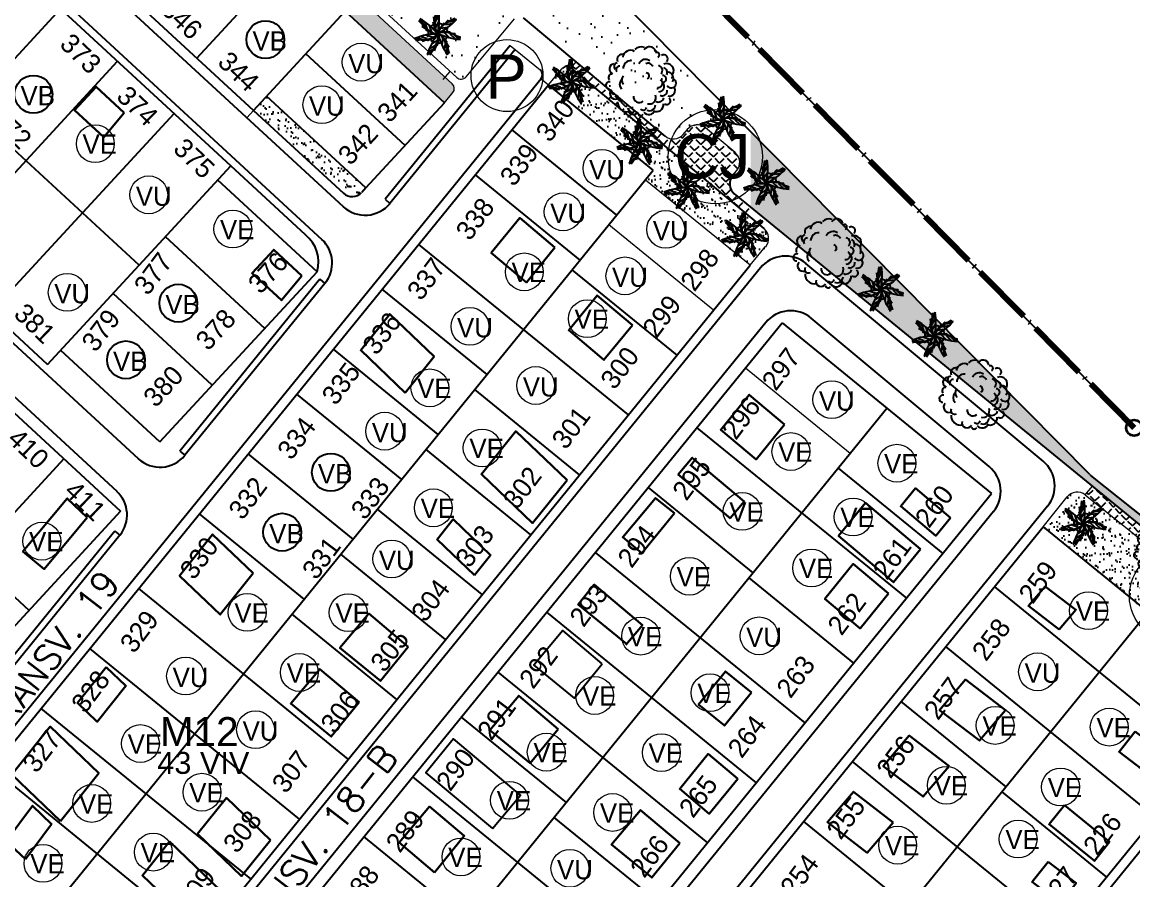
# Model space of a CAD drawing. Extents: x 472704 to 474638, y 1059265 to 1060325.
# Drawn here: x 473886.7 to 474059.4, y 1059982.8 to 1060116.1 of the extents above; entities that cross this region are included whole.
import ezdxf

# ---------------------------------------------------------------- set-up
doc = ezdxf.new("R2010")
doc.units = 0
doc.header["$LTSCALE"] = 0.4
doc.header["$MEASUREMENT"] = 0
doc.linetypes.add('ACAD_ISO04W100', pattern=[30.5, 24, -3, 0.5, -3])
doc.layers.get('0').update_dxf_attribs({"linetype": 'CONTINUOUS', "lineweight": 25})
for name, color, linetype, lineweight in [('1', 5, 'ACAD_ISO04W100', 80), ('ARBOLES', 114, 'CONTINUOUS', 25), ('AREAS VERDAS', 72, 'CONTINUOUS', 25), ('AREAS VERDES', 2, 'CONTINUOUS', 20), ('CALLES', 140, 'CONTINUOUS', 40), ('CASA', 31, 'CONTINUOUS', 30), ('TEXTO-COOR', 3, 'CONTINUOUS', 35)]:
    doc.layers.add(name, color=color, linetype=linetype, lineweight=lineweight)
for name, color, linetype in [('BIFAMILIARES', 6, 'CONTINUOUS'), ('CASASDURAS', 1, 'CONTINUOUS'), ('Dura', 1, 'CONTINUOUS'), ('MANZANAS', 5, 'CONTINUOUS'), ('NumeroPropu', 6, 'CONTINUOUS'), ('PARCELASPEOPUESTAS', 3, 'CONTINUOUS'), ('PISOS', 8, 'CONTINUOUS'), ('TipoVivienda', 7, 'CONTINUOUS'), ('TOPONIMIA', 1, 'CONTINUOUS'), ('UNIFAMILIAR', 5, 'CONTINUOUS'), ('VEGETACION', 3, 'CONTINUOUS'), ('VIAPROPUESTA', 7, 'CONTINUOUS')]:
    doc.layers.add(name, color=color, linetype=linetype)
doc.styles.add('ARIAL', font='arial.ttf')
doc.styles.add('Numeros Parcelas', font='', dxfattribs={"height": 3})
doc.styles.get("Standard").update_dxf_attribs({"font": 'romans.shx'})
doc.styles.add('TipoVivienda', font='', dxfattribs={"height": 3})
doc.styles.get('Numeros Parcelas').set_extended_font_data('AvantGarde Bk BT')
doc.styles.get('TipoVivienda').set_extended_font_data('AvantGarde Bk BT')
pattern_1 = [(37.5, (0, 0), (-0.0629933581, 1.926823769), [0, -1.52, 0, -1.7, 0, -1.625]), (7.5, (0, 0), (1.769776705, 2.822146065), [0, -0.82, 0, -1.37, 0, -0.525]), (327.5, (-1.23, 0), (3.1141418618, 0.0056590535), [0, -0.5, 0, -1.8, 0, -2.35]), (317.5, (-1.23, 0), (3.0061266046, 0.877675565), [0, -0.25, 0, -1.18, 0, -1.35])]
pattern_2 = [(37.5, (0, 0), (-0.0629933581, 1.926823769), [0, -1.52, 0, -1.7, 0, -1.625]), (7.5, (0, 0), (1.769776705, 2.822146065), [0, -0.82, 0, -1.37, 0, -0.525]), (327.5, (-1.23, 0), (3.1141418618, 0.0056590535), [0, -0.5, 0, -1.8, 0, -2.35]), (317.5, (-1.23, 0), (3.0061266046, 0.877675565), [0, -0.25, 0, -1.18, 0, -1.35])]
pattern_3 = [(45, (0, 0), (-0.9722718241, 0.9722718241), [1, -0.375]), (135, (0, 0), (-0.9722718241, -0.9722718241), [1, -0.375])]

# ---------------------------------------------------------------- blocks, each defined once
blk = doc.blocks.new('MATA-9-P')
for centre, radius, start, end in [((-0.3, 0.299), 0.0535, 48.8801, 178.3128), ((-0.19, 0.376), 0.0779, 58.9861, 207.9131), ((-0.139, 0.323), 0.0515, 43.6906, 176.2128), ((-0.13, 0.377), 0.0539, 58.2998, 186.1253), ((-0.012, 0.408), 0.0807, 41.611, 159.9786), ((0.003, 0.224), 0.12, 48.7668, 139.8869), ((0.095, 0.352), 0.117, 19.5363, 133.8929), ((0.242, 0.281), 0.13, 29.735, 97.237), ((-0.411, 0.085), 0.081, 97.9827, 246.8545), ((-0.404, 0.239), 0.0523, 33.6973, 233.0937), ((-0.196, 0.089), 0.103, 98.24, 184.0926), ((-0.14, 0.127), 0.0914, 100.2196, 184.2046), ((0.185, 0.11), 0.112, 15.4857, 115.7101), ((0.362, 0.237), 0.0901, 334.1349, 112.582), ((0.428, 0.142), 0.0366, 250.6341, 87.6124), ((-0.382, -0.007), 0.0536, 111.1669, 263.9023), ((0.107, 0.003), 0.0451, 255.8278, 48.4085), ((0.2, 0.072), 0.076, 342.5759, 76.3443), ((0.292, -0.041), 0.0714, 276.1226, 39.2521), ((0.473, 0.036), 0.0582, 274.1634, 85.8366), ((-0.357, -0.122), 0.141, 138.2834, 242.854), ((-0.166, -0.175), 0.0856, 132.6578, 272.2174), ((0.272, -0.186), 0.05, 238.608, 55.1957), ((0.317, -0.105), 0.0811, 297.613, 27.6641), ((0.322, -0.221), 0.0971, 289.6179, 40.7476), ((0.391, -0.129), 0.106, 291.1232, 72.7112), ((-0.352, -0.264), 0.075, 125.1074, 295.1356), ((-0.214, -0.323), 0.051, 182.3708, 306.9054), ((-0.057, -0.275), 0.0967, 215.7229, 341.5126), ((0.154, -0.231), 0.0853, 233.2048, 357.4631), ((0.179, -0.196), 0.0627, 218.0415, 17.9882), ((0.328, -0.318), 0.07, 169.6683, 15.8268), ((-0.301, -0.371), 0.0414, 161.5063, 291.7296), ((-0.165, -0.395), 0.0934, 176.9949, 302.2491), ((-0.123, -0.359), 0.0889, 204.4539, 320.9009), ((-0.041, -0.424), 0.105, 204.1955, 327.7789), ((0.059, -0.34), 0.0902, 208.4156, 303.6457), ((0.113, -0.48), 0.0521, 187.204, 14.3246), ((0.155, -0.32), 0.0734, 205.1869, 329.0229), ((0.24, -0.387), 0.0807, 210.7968, 2.6678)]:
    blk.add_arc(centre, radius, start, end)
blk = doc.blocks.new('ARBOL-1')
at = {"layer": 'ARBOLES', "linetype": 'Continuous', "xscale": 5, "yscale": 5, "zscale": 5}
blk.add_blockref('MATA-9-P', (0.503, -0.066), dxfattribs=at)
blk = doc.blocks.new('PALME01')
at = {"layer": 'VEGETACION'}
for p, q in [((-0.32, 2.46), (-0.14, 3.51)), ((-2.17, 1.26), (-2.88, 2.05)), ((-2.88, 2.05), (-2.68, 2)), ((-2.16, 1.22), (-2.44, 2.16)), ((-1.65, 0.81), (-1.96, 1.83)), ((-0.45, 0.84), (-0.66, 1.78)), ((-0.66, 1.78), (-0.48, 1.69)), ((-0.48, 1.69), (-0.56, 2.58)), ((-0.56, 2.58), (-0.32, 2.46)), ((-0.39, 0.81), (0.23, 1.75)), ((-0.34, 2.42), (0.22, 3.22)), ((-0.34, 1.77), (0.26, 2.65)), ((1.07, 1.4), (1.72, 2.02)), ((1.72, 2.02), (1.78, 1.75)), ((1.73, 1.74), (2.71, 1.81)), ((1.78, 1.75), (2.7, 2.27)), ((2.7, 2.27), (2.6, 2.09)), ((-2.42, 1.15), (-2.17, 1.26)), ((-1.67, 0.65), (-2.42, 1.15)), ((-1.86, 0.57), (-1.67, 0.65)), ((-0.99, 0.15), (-1.86, 0.57)), ((-0.93, 0.18), (-1.28, 1.25)), ((-1.16, 0.07), (-0.99, 0.15)), ((-0.01, -0.17), (-1.16, 0.07)), ((-0.08, -0.13), (-0.61, 0.92)), ((-0.61, 0.92), (-0.45, 0.84)), ((-0.1, -0.04), (0.39, 1.03)), ((-0.04, 0.03), (1.1, 0.31)), ((0.04, 0.02), (0.97, -0.69)), ((0.39, 1.03), (0.43, 0.85)), ((0.43, 0.85), (1.03, 1.6)), ((0.44, 0.78), (1.57, 0.88)), ((0.94, 0.12), (1.72, -0.7)), ((1.1, 0.31), (0.98, 0.17)), ((0.98, 0.17), (1.94, 0.16)), ((1.03, 1.6), (1.07, 1.4)), ((1.22, 1.34), (2.28, 1.42)), ((1.94, 0.16), (1.81, 0.01)), ((1.81, 0.01), (2.7, -0.12)), ((-3.46, -1), (-3.29, -0.88)), ((-2.4, -0.93), (-3.46, -1)), ((-2.35, -0.95), (-3.26, -0.58)), ((-1.72, -0.8), (-2.71, -0.42)), ((-1.61, -0.92), (-2.46, -1.2)), ((-0.77, -0.64), (-1.83, -0.24)), ((-0.79, -0.71), (-1.66, -1.12)), ((-1.66, -1.12), (-1.61, -0.92)), ((-0.03, -1.03), (-1.01, -1.6)), ((0.07, -0.13), (-0.83, -0.88)), ((-0.83, -0.88), (-0.79, -0.71)), ((0.01, -1.08), (-0.21, -2.01)), ((0.12, -1.22), (0.01, -1.08)), ((0.09, -0.05), (0.12, -1.22)), ((0.73, -0.69), (0.57, -1.81)), ((0.97, -0.69), (0.79, -0.69)), ((0.79, -0.69), (1.39, -1.44)), ((1.09, -1.57), (0.94, -2.63)), ((1.39, -1.44), (1.19, -1.44)), ((1.19, -1.44), (1.64, -2.21)), ((1.86, -0.15), (2.59, -0.93)), ((2.49, -0.3), (3.15, -1.02)), ((2.7, -0.12), (2.53, -0.32)), ((2.53, -0.32), (3.51, -0.73)), ((3.51, -0.73), (3.31, -0.76)), ((-0.78, -2.45), (-1.63, -2.93)), ((-0.82, -2.48), (-1.43, -3.35)), ((-0.5, -1.86), (-1.42, -2.4)), ((-0.65, -2.69), (-0.82, -2.48)), ((-0.33, -1.85), (-0.65, -2.69)), ((-0.21, -2.01), (-0.33, -1.85)), ((1.38, -2.16), (1.22, -3.13)), ((1.37, -2.21), (1.67, -3.23)), ((1.64, -2.21), (1.37, -2.21)), ((1.67, -3.23), (1.52, -3.09))]:
    blk.add_line(p, q, dxfattribs=at)
for centre, radius, start, end in [((3.35, 1.47), 3.79, 146.5126, 204.9769), ((-8.28, 2.34), 8.56, 343.2568, 8.2327), ((0.88, 3.52), 3.79, 197.9411, 256.4055), ((-7.05, -5.04), 8.56, 34.6853, 59.6613), ((-3.28, 7.91), 8.56, 291.8282, 316.8041), ((3.29, -1.73), 3.79, 95.084, 153.5483), ((0, 0), 1.53, 165.4304, 194.1231), ((0, 0), 1.53, 112.3411, 140.8959), ((0.75, -3.68), 3.79, 43.6554, 102.1198), ((4.18, 7.47), 8.56, 240.3996, 265.3756), ((-2.36, -2.91), 3.79, 352.2268, 50.6912), ((8.5, 1.36), 8.56, 188.971, 213.947), ((0, 0), 1.53, 58.7372, 86.9078), ((0, 0), 1.53, 6.2517, 34.072), ((-0.51, -8.67), 8.56, 86.1139, 111.0899), ((-2.25, 2.86), 3.79, 249.3697, 307.8341), ((-3.7, 0), 3.79, 300.7983, 359.2626), ((6.41, -5.83), 8.56, 137.5425, 162.5184), ((0, 0), 1.53, 216.742, 245.1681), ((0, 0), 1.53, 266.3653, 294.3399), ((0, 0), 1.53, 315.6716, 343.3932)]:
    blk.add_arc(centre, radius, start, end, dxfattribs=at)
blk = doc.blocks.new('PALMERA')
at = {"layer": 'AREAS VERDES'}
blk.add_blockref('PALME01', (-88.82, 0.82), dxfattribs=at)

msp = doc.modelspace()

# ---------------------------------------------------------------- hatches: boundary and pattern name
at = {"layer": 'AREAS VERDAS'}
h = msp.add_hatch(dxfattribs=at)
h.set_pattern_fill('AR-SAND', color=64, style=0)
h.set_pattern_definition(pattern_1)
h.paths.add_polyline_path([(473852.32, 1060200), (473845.73, 1060200), (473833.16, 1060186.38, 0.414214), (473833.22, 1060184.97), (473834.49, 1060183.79), (473848.74, 1060199.23), (473936.93, 1060117.85), (473952.36, 1060103.61), (473953.68, 1060105.18, 0.399592), (473953.59, 1060106.56)])
h.paths.add_polyline_path([(473879.03, 1060168.34), (473893.56, 1060168.34), (473893.56, 1060175.24), (473879.03, 1060175.24)], flags=25)
at = {"layer": 'AREAS VERDAS', "linetype": 'Continuous'}
h = msp.add_hatch(dxfattribs=at)
h.set_pattern_fill('AR-SAND', color=64, scale=3, style=0)
h.set_pattern_definition([(37.5, (0, 0), (-0.188980074, 5.780471307), [0, -4.56, 0, -5.1, 0, -4.875]), (7.5, (0, 0), (5.309330116, 8.466438196), [0, -2.46, 0, -4.11, 0, -1.575]), (327.5, (-3.69, 0), (9.342425585, 0.01697716), [0, -1.5, 0, -5.4, 0, -7.05]), (317.5, (-3.69, 0), (9.018379814, 2.633026695), [0, -0.75, 0, -3.54, 0, -4.05])])
h.paths.add_polyline_path([(473936.52, 1060163.7, -0.046849), (473934.95, 1060164.02, -0.088323), (473934.67, 1060163.57), (473934.98, 1060163.2), (473934.77, 1060163.2), (473935.26, 1060162.44), (473934.99, 1060162.44), (473935.32, 1060161.43), (473935.07, 1060161.64, -0.001911), (473935.07, 1060161.61, -0.025317), (473935.05, 1060161.22, -0.064085), (473934.01, 1060163.14, -0.085369), (473933.49, 1060163.07), (473933.4, 1060162.58), (473933.27, 1060162.73), (473932.98, 1060161.88), (473932.8, 1060162.1), (473932.8, 1060162.09, -0.080339), (473931.9, 1060161.28, -0.063925), (473932.74, 1060163.29, -0.087021), (473932.35, 1060163.64), (473931.92, 1060163.42), (473931.97, 1060163.67, -0.046916), (473931.27, 1060163.59), (473930.12, 1060163.48), (473930.37, 1060163.68, -0.027229), (473929.98, 1060163.79, -0.062526), (473932.03, 1060164.37, -0.092105), (473932.05, 1060164.93), (473931.66, 1060165.1), (473931.85, 1060165.19), (473931.08, 1060165.66), (473931.32, 1060165.78), (473930.59, 1060166.55), (473930.9, 1060166.47, -0.027229), (473930.74, 1060166.85, -0.060888), (473932.43, 1060165.65, -0.096865), (473932.91, 1060165.99), (473932.82, 1060166.35), (473933, 1060166.26), (473932.89, 1060167.16), (473933.14, 1060167.04), (473933.15, 1060167.14), (473925.83, 1060174.63, -0.055125), (473923.98, 1060174.98, -0.088323), (473923.7, 1060174.53), (473924, 1060174.17), (473923.8, 1060174.16), (473924.29, 1060173.4), (473924.02, 1060173.4), (473924.35, 1060172.39), (473924.1, 1060172.6, -0.00191), (473924.1, 1060172.57, -0.025318), (473924.08, 1060172.19, -0.064085), (473923.04, 1060174.11, -0.085369), (473922.52, 1060174.03), (473922.43, 1060173.54), (473922.3, 1060173.7), (473922.01, 1060172.84), (473921.83, 1060173.06), (473921.83, 1060173.06, -0.080339), (473920.93, 1060172.25, -0.063925), (473921.77, 1060174.26, -0.087021), (473921.38, 1060174.6), (473920.95, 1060174.38), (473921, 1060174.63, -0.046916), (473920.3, 1060174.55), (473919.15, 1060174.44), (473919.4, 1060174.64, -0.027229), (473919.01, 1060174.75, -0.062526), (473921.06, 1060175.33, -0.092105), (473921.08, 1060175.89), (473920.69, 1060176.06), (473920.87, 1060176.15), (473920.11, 1060176.63), (473920.35, 1060176.75), (473919.61, 1060177.51), (473919.93, 1060177.43, -0.027229), (473919.77, 1060177.81, -0.060888), (473921.46, 1060176.61, -0.096865), (473921.94, 1060176.95), (473921.84, 1060177.31), (473922.03, 1060177.23), (473921.92, 1060178.12), (473922.17, 1060178.01), (473922.21, 1060178.34), (473912.15, 1060188.63, -0.022936), (473911.53, 1060188.15, -0.093769), (473911.72, 1060187.61), (473912.14, 1060187.62), (473912.01, 1060187.46), (473912.91, 1060187.37), (473912.74, 1060187.16), (473913.74, 1060186.79), (473913.42, 1060186.72, -0.027229), (473913.73, 1060186.45, -0.062892), (473911.62, 1060186.82, -0.088323), (473911.33, 1060186.36), (473911.64, 1060186), (473911.44, 1060186), (473911.92, 1060185.24), (473911.65, 1060185.23), (473911.98, 1060184.23), (473911.74, 1060184.43, -0.00191), (473911.74, 1060184.4, -0.025318), (473911.72, 1060184.02, -0.064085), (473910.67, 1060185.94, -0.085369), (473910.16, 1060185.87), (473910.06, 1060185.37), (473909.93, 1060185.53), (473909.64, 1060184.68), (473909.47, 1060184.89), (473909.46, 1060184.89, -0.080339), (473908.56, 1060184.08, -0.063925), (473909.41, 1060186.09, -0.087021), (473909.01, 1060186.44), (473908.59, 1060186.22), (473908.64, 1060186.47, -0.046916), (473907.94, 1060186.39), (473906.78, 1060186.28), (473907.04, 1060186.47, -0.027229), (473906.64, 1060186.58, -0.062526), (473908.69, 1060187.17, -0.092105), (473908.71, 1060187.73), (473908.33, 1060187.9), (473908.51, 1060187.99), (473907.75, 1060188.46), (473907.99, 1060188.58), (473907.25, 1060189.34), (473907.56, 1060189.27, -0.027229), (473907.4, 1060189.65, -0.060888), (473909.1, 1060188.45, -0.096865), (473909.57, 1060188.78), (473909.48, 1060189.15), (473909.66, 1060189.06), (473909.56, 1060189.95), (473909.8, 1060189.84), (473909.94, 1060190.89), (473901.94, 1060199.08, -0.045996), (473900.73, 1060198.07, -0.093769), (473900.92, 1060197.53), (473901.34, 1060197.54), (473901.22, 1060197.38), (473902.11, 1060197.29), (473901.95, 1060197.07), (473902.94, 1060196.71), (473902.62, 1060196.64, -0.022391), (473902.88, 1060196.42, -0.002472), (473902.91, 1060196.39, -0.002363), (473902.93, 1060196.37, -0.062892), (473900.82, 1060196.74, -0.088323), (473900.54, 1060196.28), (473900.84, 1060195.92), (473900.64, 1060195.91), (473901.13, 1060195.16), (473900.86, 1060195.15), (473901.19, 1060194.15), (473900.94, 1060194.35, -0.027229), (473900.92, 1060193.94, -0.064085), (473899.88, 1060195.86, -0.085369), (473899.36, 1060195.78), (473899.26, 1060195.29), (473899.14, 1060195.45), (473898.85, 1060194.6), (473898.67, 1060194.81), (473898.67, 1060194.81, -0.080339), (473897.77, 1060194, -0.063925), (473898.61, 1060196.01, -0.087021), (473898.21, 1060196.36), (473897.79, 1060196.14), (473897.84, 1060196.39, -0.046916), (473897.14, 1060196.3), (473895.99, 1060196.2), (473896.24, 1060196.39, -0.027229), (473895.84, 1060196.5, -0.062526), (473897.9, 1060197.09, -0.092105), (473897.92, 1060197.64), (473897.53, 1060197.82), (473897.71, 1060197.91), (473896.95, 1060198.38), (473897.19, 1060198.5), (473896.45, 1060199.26), (473896.77, 1060199.19, -0.027229), (473896.61, 1060199.57, -0.060888), (473898.3, 1060198.36, -0.096865), (473898.78, 1060198.7), (473898.68, 1060199.06), (473898.87, 1060198.98), (473898.74, 1060200), (473854.09, 1060200), (473954.28, 1060107.55, 0.188493), (473954.96, 1060107.29, 0.222503), (473955.73, 1060107.64), (473963.26, 1060116.67, -0.414214), (473964.66, 1060116.8), (473974.16, 1060108.89), (473974.73, 1060109.23), (473974.58, 1060108.95, -0.027229), (473974.99, 1060109.02, -0.018613), (473974.55, 1060108.55), (473985.15, 1060099.72), (473985.35, 1060099.84), (473985.25, 1060099.63), (473985.32, 1060099.57, -0.019361), (473985.61, 1060099.62, -0.006482), (473985.46, 1060099.46), (473986.68, 1060098.44, 0.414214), (473989.5, 1060098.7), (473990.14, 1060099.46, -0.320692), (473992.39, 1060100.05), (473992.5, 1060100.14, -0.027229), (473992.1, 1060100.25, -0.062526), (473994.15, 1060100.83, -0.092105), (473994.17, 1060101.39), (473993.79, 1060101.56), (473993.97, 1060101.65), (473993.21, 1060102.12), (473993.45, 1060102.24), (473992.71, 1060103.01), (473993.02, 1060102.93, -0.027229), (473992.86, 1060103.31, -0.060888), (473994.56, 1060102.11, -0.096865), (473995.03, 1060102.45), (473994.94, 1060102.81), (473995.12, 1060102.72), (473995.02, 1060103.62), (473995.26, 1060103.5), (473995.31, 1060103.85), (473971.04, 1060128.38)])
at = {"layer": 'AREAS VERDAS'}
h = msp.add_hatch(dxfattribs=at)
h.set_pattern_fill('AR-SAND', color=64, style=0)
h.set_pattern_definition(pattern_2)
h.paths.add_polyline_path([(473972.84, 1060108.42, 0.417706), (473970, 1060108.15), (473968.56, 1060106.37), (473984.84, 1060093.12), (473983.61, 1060091.6), (473999, 1060079.09), (474000, 1060079.87), (474000, 1060085.77)])
h.paths.add_polyline_path([(474002.06, 1060084.06), (474000, 1060085.77), (474000, 1060078.47), (474002.31, 1060081.24, 0.414214)])
h.paths.add_polyline_path([(474000, 1060079.87), (473999, 1060079.09), (473999.9, 1060078.35), (474000, 1060078.47)])
h = msp.add_hatch(dxfattribs=at)
h.set_pattern_fill('AR-SAND', color=64, style=0)
h.set_pattern_definition(pattern_1)
h.paths.add_polyline_path([(473936.68, 1060089.55, 0.414214), (473939.51, 1060089.67), (473940.15, 1060090.38), (473924.72, 1060104.62), (473922.69, 1060102.42)])
h = msp.add_hatch(dxfattribs=at)
h.set_pattern_fill('AR-SAND', color=64, style=0)
h.set_pattern_definition(pattern_1)
h.paths.add_polyline_path([(474000, 1060099.1), (474000, 1060087.38), (474084.13, 1060018.67), (474106.25, 1060000), (474110.06, 1060000), (474053.12, 1060045.45, -0.029302), (474052.69, 1060045.84)])
h = msp.add_hatch(dxfattribs=at)
h.set_pattern_fill('AR-SAND', color=64, style=0)
h.set_pattern_definition(pattern_2)
h.paths.add_polyline_path([(474051.99, 1060042.64, 0.414214), (474049.17, 1060042.33), (474045.45, 1060037.67), (474078.02, 1060011.16), (474082.05, 1060015.95, 0.421599), (474081.78, 1060018.8), (474078.34, 1060021.55, 0.414214), (474075.53, 1060021.23), (474074.91, 1060020.45, -0.414214), (474072.09, 1060020.14), (474067.41, 1060023.89, -0.414214), (474067.1, 1060026.7), (474067.72, 1060027.48, 0.414214), (474067.41, 1060030.29)])
at = {"layer": 'PISOS', "linetype": 'Continuous'}
h = msp.add_hatch(dxfattribs=at)
h.set_pattern_fill('ANGLE', color=256, scale=5, angle=45, style=0)
h.set_pattern_definition(pattern_3)
h.paths.add_polyline_path([(473972.86, 1060109.97), (473972.09, 1060109.05), (474000, 1060085.77), (474000, 1060087.38), (473997.43, 1060089.48, -0.414214), (473997.18, 1060092.29), (473997.82, 1060093.06, 0.414214), (473997.56, 1060095.88), (473992.96, 1060099.72, 0.414214), (473990.14, 1060099.46), (473989.5, 1060098.7, -0.414214), (473986.68, 1060098.44)])
h = msp.add_hatch(dxfattribs=at)
h.set_pattern_fill('ANGLE', color=256, scale=5, angle=45, style=0)
h.set_pattern_definition(pattern_3)
h.paths.add_polyline_path([(474053.1, 1060044.01), (474051.99, 1060042.64), (474067.41, 1060030.29, -0.414214), (474067.72, 1060027.48), (474067.1, 1060026.7, 0.414214), (474067.41, 1060023.89), (474072.09, 1060020.14, 0.170372), (474073.34, 1060019.7, 0.227768), (474074.91, 1060020.45), (474075.53, 1060021.23, -0.414214), (474078.34, 1060021.55), (474081.78, 1060018.8, -0.421599), (474082.05, 1060015.95), (474078.02, 1060011.16), (474079.19, 1060010.22), (474081.31, 1060012.82, -0.419473), (474088.41, 1060013.49), (474089.18, 1060014.4), (474084.13, 1060018.67)])

# ---------------------------------------------------------------- linework, layer by layer
at = {"layer": '1', "color": 1}
msp.add_line((474059.59, 1060053.08), (473862.69, 1060252.13), dxfattribs=at)
at = {"layer": 'BIFAMILIARES', "linetype": 'Continuous'}
for centre in [(473924.54, 1060113.43), (473888.48, 1060104.93), (473911, 1060072.46), (473902.86, 1060063.64), (473934.72, 1060046.16), (473927.15, 1060036.85)]:
    msp.add_circle(centre, 2.94, dxfattribs=at)
at = {"layer": 'CASA'}
for points in [[(473902.58, 1060102.05), (473898.22, 1060106.1), (473894.85, 1060102.47), (473899.41, 1060098.24)], [(473930.2, 1060076.7), (473925.83, 1060080.75), (473922.47, 1060077.12), (473927.02, 1060072.9)], [(473946.26, 1060058.53), (473939.36, 1060065.13), (473943.88, 1060070.77), (473950.77, 1060064.18)], [(474031.02, 1060039.1), (474025.58, 1060043.68), (474023.31, 1060040.88), (474028.74, 1060036.31)], [(473988.12, 1060039.79), (473985.21, 1060042.16), (473980.1, 1060036.09), (473983.07, 1060033.59)], [(474026.37, 1060034.2), (474017.81, 1060041.41), (474013.64, 1060036.29), (474022.21, 1060029.08)], [(473922.66, 1060030.48), (473916.34, 1060036.51), (473911.21, 1060030.08), (473917.52, 1060024.04)], [(474047.93, 1060021.74), (474043.17, 1060025.4), (474045.77, 1060028.44), (474050.53, 1060024.79)], [(473899.78, 1060015.9), (473902.86, 1060012.95), (473898.41, 1060007.38), (473895.33, 1060010.33)], [(474000.11, 1060011.93), (473996.08, 1060015.21), (473991.89, 1060010.08), (473995.93, 1060006.79)], [(474059.77, 1060005.86), (474065.01, 1060001.84), (474062.57, 1059998.66), (474057.26, 1060002.74)], [(473997.96, 1059998.52), (473993.37, 1060002.39), (473988.95, 1059996.96), (473993.54, 1059993.09)], [(473925.33, 1059989), (473918.47, 1059995.56), (473913.98, 1059989.96), (473920.84, 1059983.4)]]:
    msp.add_lwpolyline(points, close=True, dxfattribs=at)
for points in [[(473969.54, 1060081.1), (473964.07, 1060085.7), (473959.65, 1060080.28), (473965.12, 1060075.67), (473969.54, 1060081.1)], [(473981.59, 1060069.06), (473976.11, 1060073.66), (473971.69, 1060068.24), (473977.16, 1060063.63), (473981.59, 1060069.06)], [(474005.23, 1060053.6), (473999.76, 1060058.21), (473995.33, 1060052.78), (474000.81, 1060048.17), (474005.23, 1060053.6)], [(473971.43, 1060044.92), (473963.45, 1060052.55), (473958.11, 1060045.89), (473966.09, 1060038.26), (473971.43, 1060044.92)], [(473996.83, 1060039), (473988.72, 1060045.83), (473990.91, 1060048.43), (473998.97, 1060041.63), (473996.78, 1060039.03)], [(473896.84, 1060039.12), (473893.73, 1060042.11), (473886.85, 1060033.88), (473890.15, 1060031.12), (473896.84, 1060039.12)], [(473957.04, 1060030.17), (473951.24, 1060035.72), (473953.75, 1060038.86), (473959.55, 1060033.3), (473957.04, 1060030.17)], [(474021.41, 1060027.32), (474015.94, 1060031.92), (474011.52, 1060026.49), (474016.99, 1060021.89), (474021.41, 1060027.32)], [(473980.56, 1060019.36), (473983.14, 1060022.42), (473975.67, 1060028.71), (473973.14, 1060025.61), (473980.66, 1060019.48)], [(473946.76, 1060019.06), (473940.64, 1060024.21), (473936.13, 1060018.86), (473942.42, 1060013.73), (473946.76, 1060019.06)], [(473939.1, 1060010.42), (473932.98, 1060015.57), (473928.48, 1060010.22), (473934.77, 1060005.09), (473939.1, 1060010.42)], [(474039.57, 1060009.18), (474033.37, 1060013.94), (474029.34, 1060009.21), (474035.54, 1060004.46), (474039.57, 1060009.18)], [(473970.05, 1060006.26), (473963.93, 1060011.42), (473959.43, 1060006.06), (473965.72, 1060000.94), (473970.05, 1060006.26)], [(473892.69, 1059991.96), (473898.64, 1059999.41), (473891.09, 1060006.63), (473885.14, 1059999.18), (473892.69, 1059991.96)], [(474030.83, 1060000.47), (474024.63, 1060005.23), (474020.6, 1060000.5), (474026.79, 1059995.75), (474030.83, 1060000.47)], [(474022.14, 1059991.75), (474015.95, 1059996.51), (474011.91, 1059991.79), (474018.11, 1059987.03), (474022.14, 1059991.75)], [(473887.24, 1059986.03), (473884.22, 1059988.85), (473888.31, 1059994.34), (473891.3, 1059991.49), (473887.24, 1059986.03)], [(473950.84, 1059983.98), (473945.34, 1059988.62), (473950.04, 1059994.21), (473955.46, 1059989.64), (473950.84, 1059983.98)], [(474048.75, 1059994.4), (474055.76, 1059988.75), (474053.45, 1059985.75), (474046.37, 1059991.45), (474048.75, 1059994.4)], [(473988.96, 1059988.5), (473982.84, 1059993.65), (473978.33, 1059988.29), (473984.62, 1059983.17), (473988.96, 1059988.5)], [(473913.47, 1059975.81), (473905.42, 1059983.51), (473909.63, 1059988.76), (473917.68, 1059981.06), (473913.47, 1059975.81)], [(474046.23, 1059985.61), (474050.56, 1059982.3), (474048.12, 1059979.12), (474043.72, 1059982.5), (474046.23, 1059985.61)]]:
    msp.add_lwpolyline(points, dxfattribs=at)
at = {"layer": 'CASASDURAS'}
msp.add_lwpolyline([(473976.88, 1060016.4), (473970.76, 1060021.55), (473966.25, 1060016.2), (473972.54, 1060011.07), (473976.88, 1060016.4)], dxfattribs=at)
msp.add_lwpolyline([(473959.83, 1059990.78), (473964.21, 1059995.98), (473953.8, 1060004.74), (473949.5, 1059999.47)], close=True, dxfattribs=at)
at = {"layer": 'Dura', "linetype": 'Continuous', "lineweight": 20}
for centre in [(473975.74, 1060011.47), (473962.49, 1059995.18)]:
    msp.add_circle(centre, 2.94, dxfattribs=at)
at = {"layer": 'PARCELASPEOPUESTAS', "linetype": 'Continuous'}
for p, q in [((473922.69, 1060102.42), (473834.49, 1060183.79)), ((473919.17, 1060093.79), (473826.57, 1060179.23)), ((473904.93, 1060078.35), (473812.32, 1060163.8)), ((473890.69, 1060062.92), (473800.29, 1060146.33)), ((473809.44, 1060125.57), (473902.04, 1060040.13)), ((473913.87, 1060110.55), (473928.11, 1060125.99)), ((473887.8, 1060024.69), (473779.77, 1060124.38)), ((473864.23, 1060087.33), (473892.71, 1060118.2)), ((473922.69, 1060102.42), (473936.93, 1060117.85)), ((473952.36, 1060103.61), (473936.93, 1060117.85)), ((473873.05, 1060079.19), (473901.53, 1060110.06)), ((473946.26, 1060096.99), (473930.82, 1060111.23)), ((473854.04, 1059965.66), (473968.56, 1060106.37)), ((473984.84, 1060093.12), (473968.56, 1060106.37)), ((473940.15, 1060090.38), (473924.72, 1060104.62)), ((473940.15, 1060090.38), (473952.36, 1060103.61)), ((473881.87, 1060071.06), (473910.35, 1060101.92)), ((473979.16, 1060086.14), (473962.88, 1060099.39)), ((473873.62, 1059956.45), (473984.84, 1060093.12)), ((473890.69, 1060062.92), (473919.17, 1060093.79)), ((473932.57, 1060077.34), (473917.13, 1060091.58)), ((473973.48, 1060079.16), (473957.2, 1060092.41)), ((473924.43, 1060068.52), (473908.99, 1060082.76)), ((473980.97, 1060055.08), (473948.39, 1060081.59)), ((473893.19, 1059947.24), (473999.9, 1060078.35)), ((473908.15, 1060050.88), (473932.57, 1060077.34)), ((473988.54, 1060064.39), (473972.25, 1060077.64)), ((473916.29, 1060059.7), (473900.86, 1060073.94)), ((473959, 1060061.36), (473942.71, 1060074.61)), ((473900.97, 1059941.74), (474004.86, 1060069.39)), ((474004.86, 1060069.39), (474037.43, 1060042.88)), ((473908.15, 1060050.88), (473892.72, 1060065.12)), ((473951.42, 1060052.05), (473935.13, 1060065.31)), ((473945.74, 1060045.07), (473929.45, 1060058.33)), ((473973.39, 1060045.77), (473957.1, 1060059.03)), ((473915.05, 1059925.78), (474021.15, 1060056.13)), ((473991.6, 1060053.1), (474024.18, 1060026.59)), ((473965.82, 1060036.47), (473949.53, 1060049.72)), ((473893.23, 1060048.27), (473878.98, 1060032.83)), ((473938.17, 1060035.76), (473921.88, 1060049.02)), ((474013.57, 1060046.83), (474029.86, 1060033.57)), ((473929.14, 1059909.81), (474037.43, 1060042.88)), ((473984.03, 1060043.79), (474000.31, 1060030.54)), ((473902.04, 1060040.13), (473873.56, 1060009.26)), ((473930.59, 1060026.45), (473914.3, 1060039.71)), ((473958.24, 1060027.16), (473941.95, 1060040.42)), ((473934.9, 1059901.85), (474045.45, 1060037.67)), ((474045.45, 1060037.67), (474078.02, 1060011.16)), ((473952.56, 1060020.18), (473936.27, 1060033.44)), ((473975.82, 1060033.71), (474008.4, 1060007.2)), ((473999.68, 1060029.76), (474015.97, 1060016.51)), ((473937.41, 1060001.57), (473904.84, 1060028.08)), ((474037.87, 1060028.37), (474070.45, 1060001.85)), ((473944.98, 1060010.87), (473928.7, 1060024.13)), ((473931, 1059863.79), (474061.73, 1060024.42)), ((473968.25, 1060024.4), (474000.82, 1059997.89)), ((473929.84, 1059992.26), (473897.26, 1060018.77)), ((474030.3, 1060019.06), (474062.87, 1059992.55)), ((473960.67, 1060015.1), (473993.25, 1059988.59)), ((473955.19, 1059860.24), (474078.02, 1060011.16)), ((474023.35, 1060010.53), (474039.64, 1059997.27)), ((473922.26, 1059982.95), (473889.69, 1060009.46)), ((473954.99, 1060008.12), (473971.28, 1059994.86)), ((474015.78, 1060001.22), (474048.35, 1059974.71)), ((473914.69, 1059973.64), (473882.11, 1060000.16)), ((473947.42, 1059998.81), (473979.99, 1059972.3)), ((474039.01, 1059996.5), (474055.3, 1059983.24)), ((473969.38, 1059992.53), (473985.67, 1059979.28)), ((474008.2, 1059991.91), (474040.78, 1059965.4)), ((473939.84, 1059989.5), (473972.42, 1059962.99))]:
    msp.add_line(p, q, dxfattribs=at)
at = {"layer": 'PARCELASPEOPUESTAS', "linetype": 'Continuous', "lineweight": 20}
for p, q in [((473999.9, 1060078.35), (473983.61, 1060091.6)), ((473994.22, 1060071.37), (473977.93, 1060084.62)), ((473999.18, 1060062.41), (474015.46, 1060049.15))]:
    msp.add_line(p, q, dxfattribs=at)
at = {"layer": 'PISOS', "linetype": 'Continuous', "lineweight": 20}
for p, q in [((473972.09, 1060109.05), (473972.86, 1060109.97)), ((473952.16, 1060107.23), (473953.29, 1060108.46)), ((473967.39, 1060107.32), (473968.56, 1060106.37)), ((473922.69, 1060102.42), (473921.65, 1060101.29)), ((474051.99, 1060042.64), (474053.1, 1060044.01))]:
    msp.add_line(p, q, dxfattribs=at)
at = {"layer": 'TEXTO-COOR'}
msp.add_circle((474059.59, 1060053.08), 1.23, dxfattribs=at)
at = {"layer": 'TipoVivienda', "linetype": 'Continuous', "lineweight": 20}
for centre in [(473898.09, 1060097.25), (473919.47, 1060083.98), (473964.79, 1060077.32), (473974.59, 1060070.04), (473950.11, 1060059.29), (473958.24, 1060049.95), (474006.23, 1060049.39), (474022.71, 1060047.58), (473950.66, 1060040.64), (473998.66, 1060040.09), (474015.91, 1060039.22), (473889.79, 1060035.46), (474009.45, 1060031.29), (473990.45, 1060030), (473921.71, 1060024.39), (473937.41, 1060024.36), (474052.5, 1060024.66), (473982.88, 1060020.7), (473929.83, 1060015.05), (473993.67, 1060011.9), (474037.98, 1060006.82), (474055.72, 1060006.56), (473905.12, 1060004), (473968.2, 1060002.66), (473986.1, 1060002.59), (473914.68, 1059996.44), (474030.41, 1059997.51), (474048.15, 1059997.25), (473897.54, 1059994.69), (473978.52, 1059993.29), (474022.83, 1059988.21), (474041.56, 1059989.16), (473907.11, 1059987.13), (473954.94, 1059986.38), (473889.97, 1059985.38)]:
    msp.add_circle(centre, 2.94, dxfattribs=at)
at = {"layer": 'TOPONIMIA', "linetype": 'Continuous', "lineweight": 20}
for centre, radius in [((473962.1, 1060107.83), 5.59), ((473994.48, 1060095.23), 7.33), ((474066.19, 1060026.95), 7.33)]:
    msp.add_circle(centre, radius, dxfattribs=at)
at = {"layer": 'UNIFAMILIAR', "linetype": 'Continuous', "lineweight": 20}
for centre in [(473939.42, 1060109.92), (473933.32, 1060103.31), (473976.86, 1060093.42), (473906.41, 1060089.3), (473970.83, 1060086.65), (473986.78, 1060083.93), (473980.43, 1060076.7), (473893.73, 1060074.14), (473956.34, 1060068.85), (473966.57, 1060059.66), (474012.6, 1060057.46), (473943.09, 1060052.56), (473944.19, 1060032.7), (474001.29, 1060020.74), (473912.13, 1060014.49), (474044.58, 1060015.15), (473923.01, 1060006.15), (473971.88, 1059984.61)]:
    msp.add_circle(centre, 2.94, dxfattribs=at)
at = {"layer": 'VIAPROPUESTA', "linetype": 'Continuous'}
for p, q in [((474059.38, 1060053.29), (473862.69, 1060252.13)), ((474052.69, 1060045.84), (473971.05, 1060128.37)), ((473922.69, 1060102.42), (473936.68, 1060089.55)), ((473940.15, 1060090.38), (473939.51, 1060089.67)), ((473943.14, 1060088.61), (473943.91, 1060087.97)), ((474461.78, 1059719.25), (474053.12, 1060045.45)), ((473901.14, 1060037.01), (473901.92, 1060036.38))]:
    msp.add_line(p, q, dxfattribs=at)
at = {"layer": 'VIAPROPUESTA', "linetype": 'Continuous', "lineweight": 20}
for p, q in [((473954.28, 1060107.55), (473848.25, 1060205.39)), ((473953.59, 1060106.56), (473849.49, 1060202.61)), ((473955.73, 1060107.64), (473963.26, 1060116.67)), ((473962.6, 1060112.51), (473967.25, 1060108.73)), ((473968.56, 1060106.37), (473970.68, 1060108.92)), ((473952.36, 1060103.61), (473953.68, 1060105.18)), ((473989.5, 1060098.7), (473990.14, 1060099.46)), ((473997.18, 1060092.29), (473997.82, 1060093.06)), ((473999.9, 1060078.35), (474002.31, 1060081.24)), ((474051.99, 1060042.64), (474067.41, 1060030.29)), ((474045.45, 1060037.67), (474049.17, 1060042.33))]:
    msp.add_line(p, q, dxfattribs=at)
at = {"layer": 'VIAPROPUESTA'}
for p, q in [((473831.45, 1060184.52), (473936.64, 1060087.46)), ((473827.38, 1060180.11), (473933.31, 1060082.37)), ((473798.88, 1060145.99), (473904.77, 1060048.29)), ((473798.54, 1060138.15), (473901.43, 1060043.21)), ((473986.68, 1060098.44), (473964.66, 1060116.8)), ((473962.6, 1060112.51), (473943.14, 1060088.61)), ((473963.37, 1060111.88), (473943.91, 1060087.97)), ((474002.06, 1060084.06), (473972.09, 1060109.05)), ((473967.39, 1060107.32), (473853.42, 1059967.29)), ((473930.77, 1060083.08), (473919.17, 1060093.79)), ((474084.13, 1060018.67), (473997.43, 1060089.48)), ((474001.5, 1060077.94), (473894.59, 1059946.58)), ((474045.45, 1060047.88), (474008.58, 1060078.62)), ((473933.02, 1060076.17), (473911.26, 1060049.44)), ((473933.79, 1060075.54), (473912.04, 1060048.81)), ((473933.02, 1060076.17), (473933.79, 1060075.54)), ((474002.32, 1060069.44), (473900.18, 1059943.94)), ((474037.05, 1060047.07), (474009.4, 1060070.12)), ((473911.26, 1060049.44), (473912.04, 1060048.81)), ((474046.12, 1060040.88), (473934.37, 1059903.58)), ((474037.73, 1060040.07), (473929.24, 1059906.77)), ((473901.14, 1060037.01), (473879.01, 1060009.81)), ((473901.92, 1060036.38), (473879.78, 1060009.18)), ((474081.31, 1060012.82), (473957.83, 1059861.11))]:
    msp.add_line(p, q, dxfattribs=at)
at = {"layer": 'VIAPROPUESTA', "lineweight": 20}
msp.add_line((473997.56, 1060095.88), (473992.96, 1060099.72), dxfattribs=at)
at = {"layer": 'VIAPROPUESTA', "linetype": 'Continuous'}
for centre, radius, start, end in [((473966.62, 1060107.95), 1, 320.8589, 50.8589), ((473971.45, 1060108.28), 1, 50.1765, 140.1765), ((473998.71, 1060091.01), 2, 140.1765, 230.1765), ((473938.03, 1060091.03), 2, 227.4147, 317.4147), ((474056.24, 1060049.36), 5, 224.6889, 231.4026)]:
    msp.add_arc(centre, radius, start, end, dxfattribs=at)
at = {"layer": 'VIAPROPUESTA', "linetype": 'Continuous', "lineweight": 20}
for centre, radius, start, end in [((473952.91, 1060105.82), 1, 320.1765, 47.3015), ((473954.96, 1060108.29), 1, 227.3015, 320.1765), ((473991.67, 1060098.18), 2, 50.1765, 140.1765), ((473987.96, 1060099.98), 2, 230.1765, 320.1765), ((473996.28, 1060094.34), 2, 320.1765, 50.1765), ((474000.78, 1060082.52), 2, 320.1765, 50.1765), ((474050.74, 1060041.08), 2, 51.3249, 141.3249)]:
    msp.add_arc(centre, radius, start, end, dxfattribs=at)
at = {"layer": 'VIAPROPUESTA'}
for centre, radius, start, end in [((473940.04, 1060091.13), 5, 227.3015, 320.8589), ((473927.42, 1060078.88), 5.37, 343.3161, 51.3989), ((473929.92, 1060078.7), 5, 320.8589, 47.3015), ((474005.38, 1060074.78), 5, 50.1765, 140.8589), ((474006.2, 1060066.28), 5, 50.1765, 140.8589), ((473908.16, 1060051.96), 5, 227.3015, 320.8589), ((474042.25, 1060044.04), 5, 320.8589, 50.1765), ((474033.85, 1060043.23), 5, 320.8589, 50.1765), ((473898.04, 1060039.53), 5, 320.8589, 47.3015)]:
    msp.add_arc(centre, radius, start, end, dxfattribs=at)

# ---------------------------------------------------------------- block references
at = {"layer": 'AREAS VERDAS', "linetype": 'Continuous', "lineweight": 20, "rotation": 1.972147739680779}
for p in [(474040.15, 1060116.65), (474060.91, 1060109.11), (474084.46, 1060103.29), (474071.53, 1060099.71), (474091.25, 1060093.37), (474078.86, 1060092.73), (474087.79, 1060085.28), (474109.02, 1060076.84), (474117.38, 1060069.7), (474140.54, 1060040.49)]:
    msp.add_blockref('PALMERA', p, dxfattribs=at)
at = {"layer": 'AREAS VERDAS', "color": 3, "xscale": 2.100000000008932, "yscale": 2.099999999860302, "zscale": 2.1, "rotation": 39.1339686675782}
msp.add_blockref('ARBOL-1', (473981.96, 1060106.49), dxfattribs=at)
at = {"layer": 'AREAS VERDAS', "xscale": 2.100000000008932, "yscale": 2.099999999860302, "zscale": 2.1, "rotation": 39.1339686675782}
for p in [(474011.12, 1060079.74), (474033.82, 1060057.78), (474064.08, 1060033.44)]:
    msp.add_blockref('ARBOL-1', p, dxfattribs=at)

# ---------------------------------------------------------------- texts
at = {"layer": 'CALLES', "linetype": 'Continuous'}
for s, p in [('TRANSV. 19', (473883.13, 1060004.37)), ('TRANSV. 18-B', (473921.45, 1059970.9))]:
    msp.add_text(s, height=4, rotation=52.2704, dxfattribs=at).set_placement(p)
at = {"layer": 'MANZANAS', "linetype": 'Continuous', "style": 'ARIAL'}
for s, height, p in [('M12', 4.5, (473908.14, 1060003.61)), ('43 VIV', 3.416, (473907.73, 1059999.29))]:
    msp.add_text(s, height=height, dxfattribs=at).set_placement(p)
at = {"layer": 'NumeroPropu', "linetype": 'Continuous', "lineweight": 20, "style": 'Numeros Parcelas'}
for s, rotation, p in [('346', 316.1603, (473908.12, 1060117.84)), ('373', 316.1603, (473892.39, 1060112.5)), ('344', 316.1603, (473916.94, 1060109.7)), ('341', 47.3425, (473943.86, 1060100.32)), ('374', 316.1603, (473901.21, 1060104.36)), ('340', 53.1502, (473968.76, 1060097.29)), ('372', 316.1603, (473881.57, 1060100.78)), ('342', 47.3425, (473937.76, 1060093.71)), ('375', 316.1603, (473910.03, 1060096.22)), ('339', 53.1502, (473963.17, 1060090.42)), ('338', 53.1502, (473956.31, 1060081.99)), ('298', 53.1502, (473991.24, 1060074.1)), ('377', 53.1502, (473906.29, 1060073.49)), ('376', 47.3425, (473923.78, 1060073.72)), ('337', 53.1502, (473948.74, 1060072.68)), ('381', 316.1603, (473885.25, 1060070.55)), ('299', 53.1502, (473985.35, 1060066.87)), ('379', 53.1502, (473898.15, 1060064.67)), ('378', 47.3425, (473915.64, 1060064.9)), ('336', 53.1502, (473941.82, 1060064.19)), ('300', 53.1502, (473978.81, 1060058.84)), ('297', 53.1502, (474003.89, 1060058.66)), ('335', 53.1502, (473935.48, 1060056.4)), ('380', 47.3425, (473907.5, 1060056.08)), ('296', 53.1502, (473997.68, 1060051.03)), ('334', 53.1502, (473928.57, 1060047.9)), ('301', 53.1502, (473971.24, 1060049.53)), ('410', 316.1603, (473884.26, 1060051.1)), ('295', 53.1502, (473989.99, 1060041.58)), ('302', 53.1502, (473963.66, 1060040.22)), ('332', 53.1502, (473920.99, 1060038.59)), ('333', 53.1502, (473940.01, 1060038.59)), ('411', 316.1603, (473893.08, 1060042.97)), ('260', 53.1502, (474027.71, 1060037.33)), ('303', 53.1502, (473956.26, 1060031.13)), ('294', 53.1502, (473981.47, 1060031.11)), ('330', 53.1502, (473913.42, 1060029.28)), ('331', 53.1502, (473932.43, 1060029.28)), ('261', 53.1502, (474021.14, 1060029.26)), ('259', 53.1502, (474043.82, 1060025.54)), ('304', 53.1502, (473949.41, 1060022.71)), ('293', 53.1502, (473974, 1060021.93)), ('262', 53.1502, (474014.11, 1060020.62)), ('329', 53.1502, (473904.11, 1060017.85)), ('258', 53.1502, (474036.57, 1060016.63)), ('305', 53.1502, (473943.05, 1060014.89)), ('292', 53.1502, (473966.17, 1060012.31)), ('263', 53.1502, (474006.17, 1060010.86)), ('328', 53.1502, (473896.54, 1060008.54)), ('257', 53.1502, (474029.11, 1060007.47)), ('306', 53.1502, (473935.3, 1060005.37)), ('291', 53.1502, (473959.66, 1060004.31)), ('264', 53.1502, (473998.59, 1060001.55)), ('327', 53.1502, (473888.96, 1059999.24)), ('256', 53.1502, (474021.71, 1059998.38)), ('307', 53.1502, (473927.73, 1059996.06)), ('290', 53.1502, (473953.27, 1059996.41)), ('265', 53.1502, (473991.02, 1059992.25)), ('255', 53.1502, (474013.98, 1059988.88)), ('308', 53.1502, (473920.15, 1059986.76)), ('289', 53.1502, (473945.44, 1059986.85)), ('226', 53.1502, (474053.85, 1059986.4)), ('266', 53.1502, (473983.44, 1059982.94)), ('254', 53.1502, (474006.75, 1059980)), ('309', 53.1502, (473912.94, 1059977.9)), ('288', 53.1502, (473938.43, 1059978.22)), ('227', 53.1502, (474047.05, 1059978.04))]:
    msp.add_text(s, height=3, rotation=rotation, dxfattribs=at).set_placement(p)
at = {"layer": 'TipoVivienda', "linetype": 'Continuous', "lineweight": 20, "style": 'TipoVivienda'}
for s, p in [('VB', (473922.53, 1060111.72)), ('VU', (473937.41, 1060108.21)), ('VB', (473886.47, 1060103.22)), ('VU', (473931.31, 1060101.6)), ('VE', (473896.11, 1060095.68)), ('VU', (473974.85, 1060091.71)), ('VU', (473904.4, 1060087.59)), ('VU', (473968.82, 1060084.94)), ('VE', (473917.48, 1060082.4)), ('VU', (473984.77, 1060082.22)), ('VE', (473962.81, 1060075.75)), ('VU', (473978.42, 1060074.99)), ('VU', (473891.72, 1060072.43)), ('VB', (473908.99, 1060070.75)), ('VU', (473954.33, 1060067.14)), ('VE', (473972.6, 1060068.47)), ('VB', (473900.85, 1060061.93)), ('VE', (473948.13, 1060057.72)), ('VU', (473964.56, 1060057.95)), ('VU', (474010.59, 1060055.75)), ('VU', (473941.08, 1060050.85)), ('VE', (473956.26, 1060048.38)), ('VE', (474004.25, 1060047.82)), ('VE', (474020.72, 1060046)), ('VB', (473932.71, 1060044.45)), ('VE', (473948.68, 1060039.07)), ('VE', (473996.67, 1060038.51)), ('VE', (474013.92, 1060037.65)), ('VB', (473925.14, 1060035.14)), ('VE', (473887.81, 1060033.89)), ('VU', (473942.18, 1060030.99)), ('VE', (474007.47, 1060029.72)), ('VE', (473988.47, 1060028.43)), ('VE', (473919.73, 1060022.81)), ('VE', (473935.43, 1060022.78)), ('VE', (474050.52, 1060023.09)), ('VE', (473980.89, 1060019.12)), ('VU', (473999.28, 1060019.03)), ('VU', (473910.12, 1060012.78)), ('VE', (473927.85, 1060013.48)), ('VU', (474042.57, 1060013.45)), ('VE', (473991.69, 1060010.33)), ('VE', (473973.76, 1060009.9)), ('VE', (474036, 1060005.25)), ('VU', (473921, 1060004.44)), ('VE', (474053.74, 1060004.98)), ('VE', (473903.13, 1060002.43)), ('VE', (473966.22, 1060001.09)), ('VE', (473984.11, 1060001.02)), ('VE', (473912.7, 1059994.86)), ('VE', (474028.43, 1059995.94)), ('VE', (474046.16, 1059995.67)), ('VE', (473895.56, 1059993.12)), ('VE', (473960.5, 1059993.61)), ('VE', (473976.54, 1059991.71)), ('VE', (474020.85, 1059986.63)), ('VE', (474039.58, 1059987.59)), ('VE', (473905.13, 1059985.56)), ('VE', (473952.96, 1059984.8)), ('VE', (473887.98, 1059983.81)), ('VU', (473969.87, 1059982.9))]:
    msp.add_text(s, height=3, dxfattribs=at).set_placement(p)
at = {"layer": 'TOPONIMIA', "linetype": 'Continuous', "style": 'ARIAL'}
for s, height, p in [('P', 6.88, (473958.76, 1060104.22)), ('CJ', 6.883, (473988.14, 1060091.85))]:
    msp.add_text(s, height=height, dxfattribs=at).set_placement(p)

doc.saveas('drawing.dxf')
